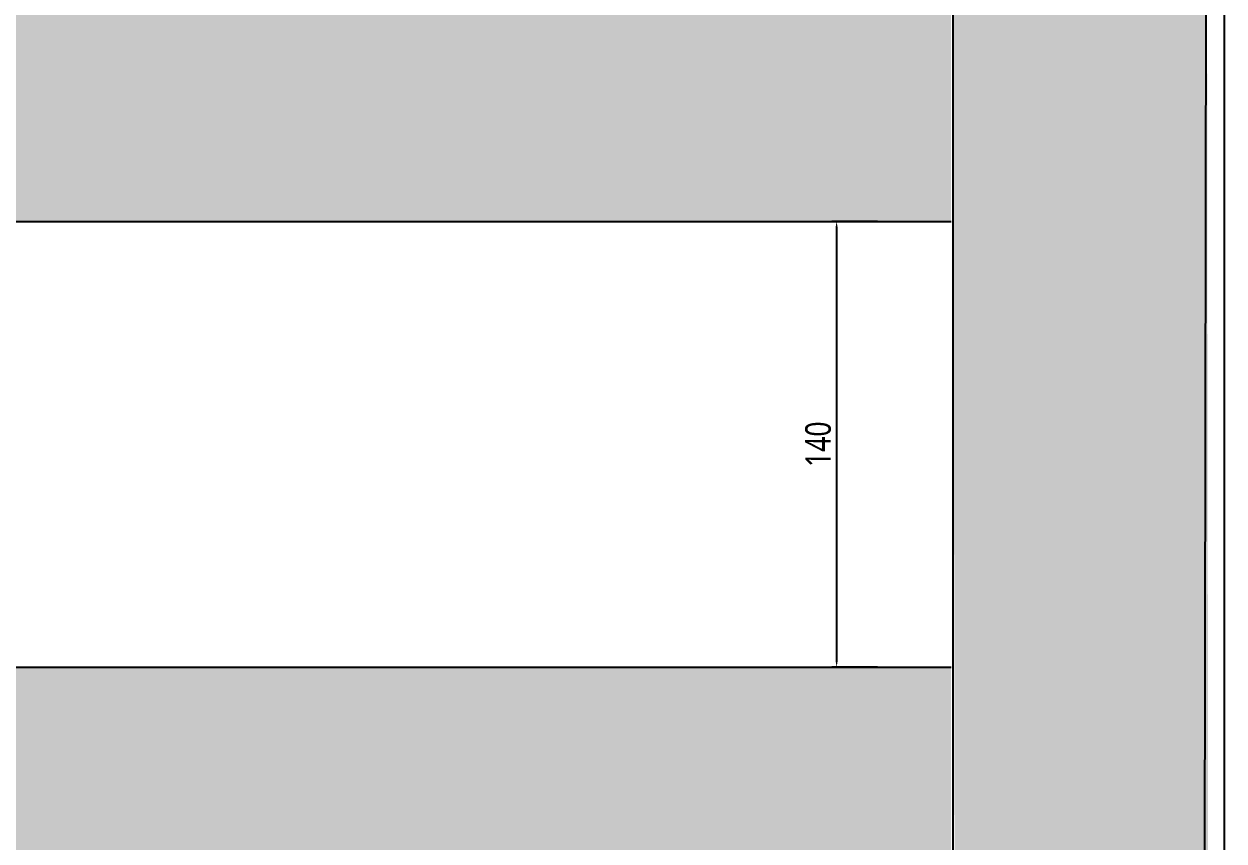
# Model space of a CAD drawing. Header units: millimetres. Extents: x -11 to 1219, y 0 to 1751.
# Drawn here: x 809.3 to 1186.1, y 580.4 to 837 of the extents above; entities that cross this region are included whole.
import ezdxf

# ---------------------------------------------------------------- set-up
doc = ezdxf.new("R2010")
doc.units = ezdxf.units.MM
doc.header["$LTSCALE"] = 10
doc.layers.get('0').update_dxf_attribs({"linetype": 'CONTINUOUS'})
doc.layers.get('Defpoints').update_dxf_attribs({"linetype": 'CONTINUOUS'})
doc.layers.add('1', color=7, linetype='CONTINUOUS')
doc.layers.add('GRN_0.75mm^2', color=3, linetype='CONTINUOUS')
doc.styles.get("Standard").update_dxf_attribs({"font": '', "width": 0.8})
doc.styles.get('Standard').set_extended_font_data('Meiryo UI')
doc.dimstyles.get("Standard").update_dxf_attribs({"dimtxt": 8, "dimasz": 2, "dimexe": 1.5, "dimexo": 1.5, "dimgap": 1.8, "dimtad": 1, "dimdec": 3, "dimdsep": 46, "dimtxsty": 'Standard', "dimcen": 0, "dimclrd": 4, "dimclre": 4, "dimclrt": 4, "dimadec": 0, "dimazin": 0, "dimtfac": 1, "dimtdec": 3, "dimtmove": 0, "dimatfit": 3, "dimfxl": 1, "dimtolj": 1, "dimtzin": 1, "dimarcsym": 0})
pattern_1 = [(0, (8921.3084, -13194.049), (6.35, 6.35), [3.175, -9.525]), (90, (8922.896, -13195.637), (-6.35, 6.35), [3.175, -9.525])]

# ---------------------------------------------------------------- blocks, each defined once
blk = doc.blocks.new('*D37')
at = {"layer": '1', "color": 4, "lineweight": -2, "transparency": 16777216}
for p, q in [((1077.29, 775.04), (1063.01, 775.04)), ((1064.51, 773.04), (1064.51, 637.04)), ((1077.29, 635.04), (1063.01, 635.04))]:
    blk.add_line(p, q, dxfattribs=at)
at = {"layer": '1', "color": 4, "transparency": 16777216}
for points in [[(1064.17, 773.04), (1064.84, 773.04), (1064.51, 775.04)], [(1064.17, 637.04), (1064.84, 637.04), (1064.51, 635.04)]]:
    blk.add_solid(points, dxfattribs=at)
at = {"layer": 'Defpoints', "color": 0, "transparency": 16777216}
for p in [(1078.79, 775.04), (1064.51, 635.04), (1078.79, 635.04)]:
    blk.add_point(p, dxfattribs=at)
at = {"layer": '1', "color": 4, "transparency": 16777216, "insert": (1058.71, 705.04), "char_height": 8, "attachment_point": 5, "rotation": 90}
blk.add_mtext('\\A1;140', dxfattribs=at)

msp = doc.modelspace()

# ---------------------------------------------------------------- hatches: boundary and pattern name
h = msp.add_hatch()
h.set_pattern_fill('CROSS', color=256)
h.set_pattern_definition([(0, (8920.7366, -13194.048), (6.35, 6.35), [3.175, -9.525]), (90, (8922.324, -13195.636), (-6.35, 6.35), [3.175, -9.525])])
h.paths.add_polyline_path([(1179.8499, 1605.2564), (1100.2166, 1605.247), (1101.8426, 335.0353), (1181.4759, 335.0447)])
h = msp.add_hatch()
h.set_pattern_fill('CROSS', color=256)
h.set_pattern_definition(pattern_1)
h.paths.add_polyline_path([(129.8279, 855.0438), (129.8279, 775.0438), (1100.4217, 775.0438), (1100.4217, 855.0438)])
h = msp.add_hatch()
h.set_pattern_fill('CROSS', color=256)
h.set_pattern_definition(pattern_1)
h.paths.add_polyline_path([(1100.4217, 555.0438), (1100.4217, 635.0438), (129.8279, 635.0438), (129.8279, 555.0438)])

# ---------------------------------------------------------------- linework, layer by layer
for p, q in [((1101.0296, 1605.2555), (1101.0296, 335.1333)), ((1181.6624, 1605.4294), (1179.6436, 335.0438)), ((129.8279, 775.0438), (1100.4217, 775.0438)), ((129.8279, 635.0438), (1100.4217, 635.0438))]:
    msp.add_line(p, q)
at = {"layer": 'GRN_0.75mm^2'}
msp.add_line((1186.1388, 1689.915), (1186.1388, 0), dxfattribs=at)

# ---------------------------------------------------------------- dimensions: what is measured, and where the dimension line sits
at = {"layer": '1', "color": 7, "true_color": 0xffffff}
dim = msp.add_linear_dim(base=(1064.5054, 635.0438), p1=(1078.7923, 775.0438), p2=(1078.7923, 635.0438), angle=90, dimstyle='Standard', dxfattribs=at)
dim.commit()
dim.dimension.update_dxf_attribs({"geometry": '*D37', "text_midpoint": (1058.7054, 705.0438)})

doc.saveas('drawing.dxf')
